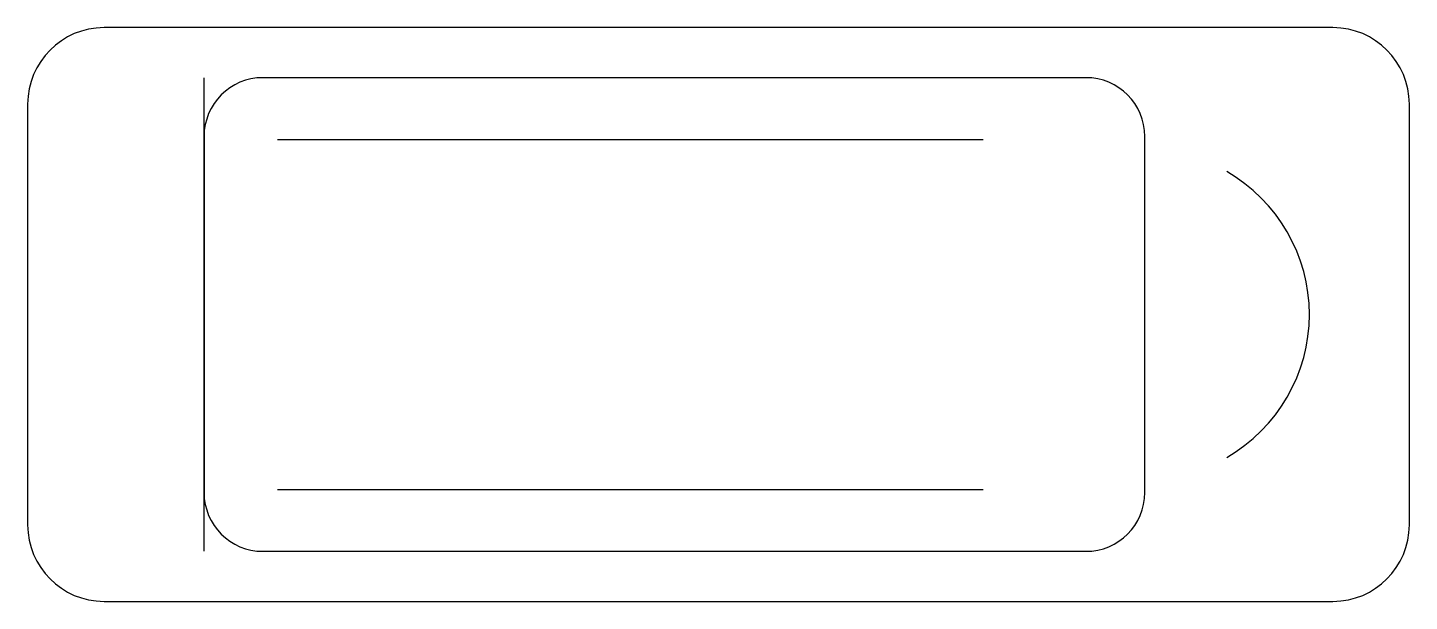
# Model space of a CAD drawing. Header units: millimetres. Extents: x -2350 to 2350, y -975 to 975.
import ezdxf

# ---------------------------------------------------------------- set-up
doc = ezdxf.new("R2010")
doc.units = ezdxf.units.MM

msp = doc.modelspace()

# ---------------------------------------------------------------- linework, layer by layer
at = {"layer": 'NT_XE'}
for p, q in [((2090, 975), (-2090, 975)), ((-1750, -805), (-1750, 805)), ((1250, 805), (-1550, 805)), ((-2350, 715), (-2350, -715)), ((2350, -715), (2350, 715)), ((-1750, 605), (-1750, -605)), ((-1500, 595), (900, 595)), ((1450, -605), (1450, 605)), ((-1500, -595), (900, -595)), ((-1550, -805), (1250, -805)), ((-2090, -975), (2090, -975))]:
    msp.add_line(p, q, dxfattribs=at)
for centre, radius, start, end in [((-2090, 715), 260, 90, 180), ((2090, 715), 260, 0, 90), ((-1550, 605), 200, 90, 180), ((1250, 605), 200, 0, 90), ((1450, 0), 560, -60.16, 60.16), ((-1550, -605), 200, 180, 270), ((1250, -605), 200, -90, 0), ((-2090, -715), 260, 180, 270), ((2090, -715), 260, -90, 0)]:
    msp.add_arc(centre, radius, start, end, dxfattribs=at)

doc.saveas('drawing.dxf')
